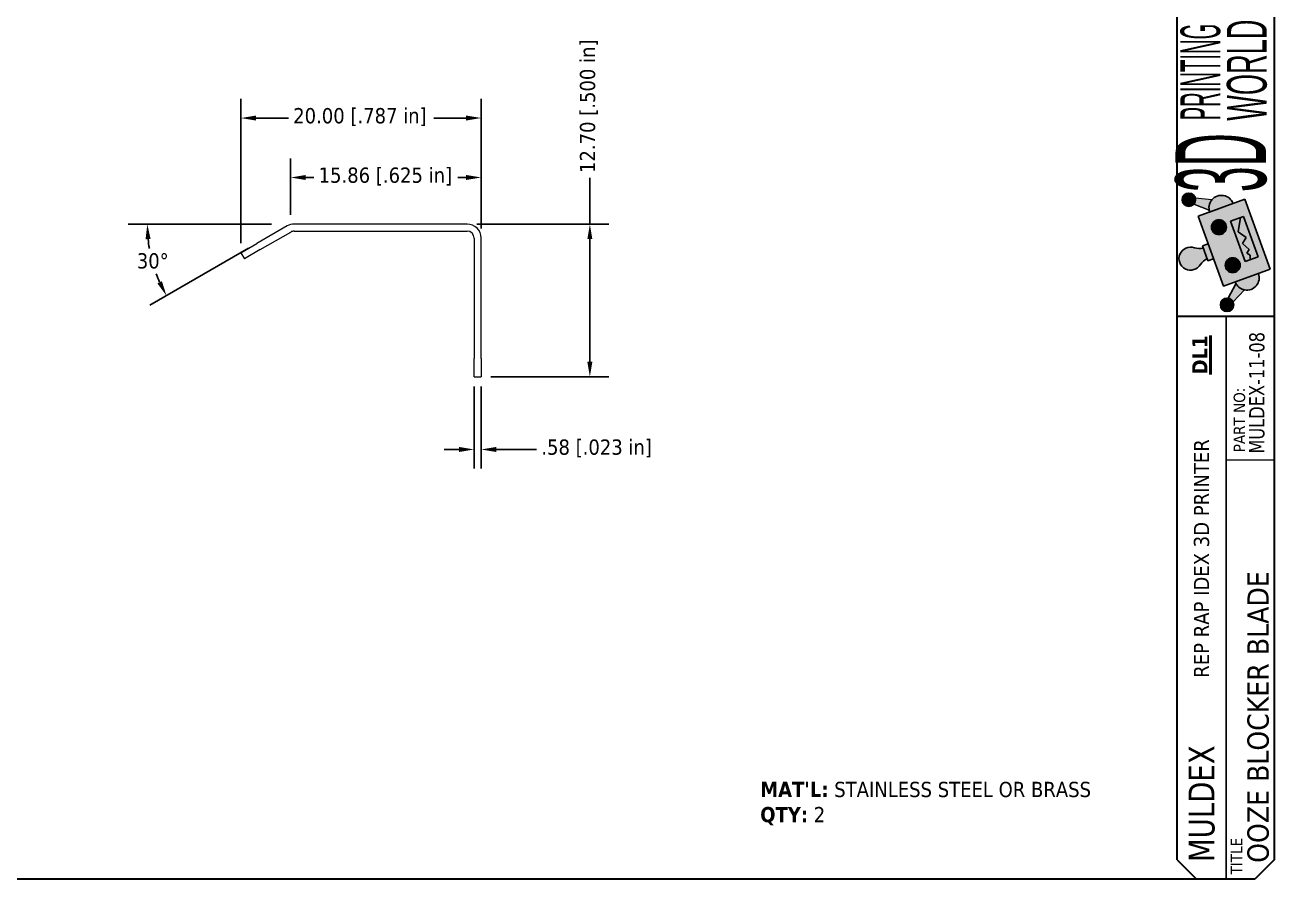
# Model space of a CAD drawing. Header units: inches. Extents: x 0.25 to 8.44, y 0.12 to 5.38.
# Drawn here: x 4.344 to 8.438, y 0.125 to 2.922 of the extents above; entities that cross this region are included whole.
import ezdxf

# ---------------------------------------------------------------- set-up
doc = ezdxf.new("R2010")
doc.units = ezdxf.units.IN
doc.header["$LTSCALE"] = 0.5
doc.header["$MEASUREMENT"] = 0
doc.layers.get('0').update_dxf_attribs({"lineweight": 25})
for name, color, linetype, lineweight in [('Dimension (ANSI)', 7, 'Continuous', 25), ('Hatch (ANSI)', 8, 'Continuous', 18), ('Symbol (ANSI)', 7, 'Continuous', 25), ('TITLE', 7, 'Continuous', 35), ('Title (ANSI)', 7, 'Continuous', 50), ('Title Text', 7, 'Continuous', 35), ('TITLE THIN', 7, 'Continuous', 25), ('Visible (ANSI)', 7, 'Continuous', 18)]:
    doc.layers.add(name, color=color, linetype=linetype, lineweight=lineweight)
doc.styles.add('Note Text (ANSI)', font='tahoma.ttf')
doc.styles.add('Text Style133', font='tahoma.ttf', dxfattribs={"width": 0.8999999761581421})
doc.styles.add('Text Style260', font='tahomabd.ttf', dxfattribs={"width": 0.8999999761581421})
doc.styles.add('Text Style71', font='tahoma.ttf')
doc.dimstyles.new('Default (ANSI)', dxfattribs={"dimscale": 0.5, "dimtxt": 0.1000000014901161, "dimasz": 0.09842519462108612, "dimexe": 0.125, "dimexo": 0.0625, "dimgap": 0.03149606299212598, "dimtad": 0, "dimtih": 1, "dimtoh": 1, "dimdec": 3, "dimrnd": 1e-08, "dimzin": 4, "dimdsep": 46, "dimtxsty": 'Note Text (ANSI)', "dimcen": 0.09, "dimdle": 0.3937007874015748, "dimclrd": 256, "dimclre": 256, "dimclrt": 256, "dimadec": 0, "dimazin": 1, "dimtfac": 1.200000047683716, "dimtofl": 0, "dimtmove": 0, "dimatfit": 3, "dimfxl": 0, "dimtolj": 1, "dimtzin": 4, "dimlwd": -1, "dimlwe": -1, "dimarcsym": 0})
doc.dimstyles.new('Default - mm [in] (ANSI)', dxfattribs={"dimscale": 0.5, "dimtxt": 0.1000000014901161, "dimasz": 0.09842519462108612, "dimexe": 0.125, "dimexo": 0.063, "dimgap": 0.03149606299212598, "dimtad": 0, "dimtoh": 1, "dimlfac": 25.4, "dimrnd": 1e-08, "dimzin": 4, "dimdsep": 46, "dimtxsty": 'Note Text (ANSI)', "dimcen": 0.09, "dimdle": 0.3937007874015748, "dimclrd": 256, "dimclre": 256, "dimclrt": 256, "dimadec": 1, "dimazin": 1, "dimtfac": 1.200000047683716, "dimtofl": 0, "dimtmove": 0, "dimatfit": 3, "dimfxl": 0, "dimtolj": 1, "dimtzin": 4, "dimlwd": -1, "dimlwe": -1, "dimarcsym": 0})

# ---------------------------------------------------------------- blocks, each defined once
blk = doc.blocks.new('Borders B-Size')
at = {"layer": 'TITLE'}
for p, q in [((16.875, 10.625), (16.875, 0.3750000000000016)), ((16.875, 0.3750000000000021), (16.75, 0.2500000000000021)), ((16.75, 0.2500000000000021), (0.6249999999999993, 0.25))]:
    blk.add_line(p, q, dxfattribs=at)
blk = doc.blocks.new('Title Blocks 3DPW')
at = {"layer": 'Hatch (ANSI)'}
h = blk.add_hatch(color=1, dxfattribs=at)
edge = h.paths.add_edge_path()
edge.add_arc((16.07116928812325, 4.736826005864963), 0.04390881593084733, 0, 360)
h = blk.add_hatch(color=1, dxfattribs=at)
edge = h.paths.add_edge_path()
edge.add_arc((16.2844687974179, 4.684091238952684), 0.08131262209382979, 19.99999999999659, 199.9999999999966)
edge.add_line((16.20805992645957, 4.656280684289962), (16.36087766837623, 4.711901793615398))
h = blk.add_hatch(color=1, dxfattribs=at)
edge = h.paths.add_edge_path()
edge.add_line((16.22135728745229, 4.735361891587832), (16.11374911073551, 4.747547144924953))
edge.add_arc((16.07116928812307, 4.73682600586502), 0.04390881593084733, -41.906600689566915, 14.132685650908513, ccw=False)
edge.add_line((16.10384774837997, 4.707498504237924), (16.20473686449058, 4.668136259057792))
edge.add_arc((16.2864696801587, 4.683596553872048), 0.0831821728063324, 141.5147691876351, 190.7113157737133, ccw=False)
for points in [[(16.60414987263619, 4.281259107896962), (16.43728653933456, 4.739712348278118), (16.13165105550127, 4.628470129627253), (16.2985143888029, 4.170016889246096)], [(16.42933941475884, 4.626251950689844), (16.34494828422678, 4.595536091140098), (16.44087099645197, 4.331990605288536), (16.52526212698404, 4.362706464838282)], [(16.19710147912807, 4.448646568618896), (16.16048932592362, 4.435320834640084), (16.19645181197166, 4.336514716275634), (16.23306396517611, 4.349840450254447)]]:
    blk.add_hatch(color=1, dxfattribs=at).paths.add_polyline_path(points)
h = blk.add_hatch(color=1, dxfattribs=at)
edge = h.paths.add_edge_path()
edge.add_arc((16.26831753599648, 4.556806110339328), 0.04878757325629731, 0, 360)
h = blk.add_hatch(color=1, dxfattribs=at)
edge = h.paths.add_edge_path()
edge.add_arc((16.14267535484472, 4.582090893914222), 0.1642514966295953, 257.6776180235324, 278.246366780819)
edge.add_line((16.16623392504392, 4.419537678273216), (16.19070721285135, 4.352297872642501))
edge.add_arc((16.27714749399113, 4.212631728063624), 0.1642514966295384, 121.7536332191748, 142.3223819764626)
edge.add_arc((16.08199969745246, 4.350805249759896), 0.07531078964894344, 70.10958165685128, 329.89041834315066, ccw=False)
h = blk.add_hatch(color=1, dxfattribs=at)
edge = h.paths.add_edge_path()
edge.add_arc((16.3589207418192, 4.307875848211184), 0.04878757325620475, 0, 360)
h = blk.add_hatch(color=1, dxfattribs=at)
edge = h.paths.add_edge_path()
edge.add_line((16.37999826317219, 4.186609523678034), (16.32801427989571, 4.09160602070098))
edge.add_arc((16.32183248167527, 4.048134541692332), 0.04390881593071746, 25.86731434900082, 81.9066006896428, ccw=False)
edge.add_line((16.36134193352588, 4.067291455089372), (16.43594204946795, 4.145795103390782))
edge.add_arc((16.45133213071954, 4.225637998571526), 0.08131262209382832, 208.6841299600188, 259.0897850786396, ccw=False)
h = blk.add_hatch(color=1, dxfattribs=at)
edge = h.paths.add_edge_path()
edge.add_arc((16.45133213071954, 4.225637998571525), 0.08131262209382834, 199.9999999999991, 379.9999999999991)
edge.add_line((16.52774100167785, 4.253448553234241), (16.37492325976121, 4.197827443908809))
h = blk.add_hatch(color=1, dxfattribs=at)
edge = h.paths.add_edge_path()
edge.add_arc((16.32183248167529, 4.048134541692375), 0.04390881593071747, 0, 360)
at = {"layer": 'TITLE'}
for p, q in [((15.99556226283551, 3.974009218613861), (15.99556226283552, 5.969860484856918)), ((15.99556226283551, 3.974009218613861), (16.62960035672963, 3.974009218613861)), ((15.99556226283553, 0.411509218613861), (15.99556226283551, 3.974009218613861)), ((15.99556226283553, 0.411509218613861), (16.12056226283552, 0.2865092186138612)), ((16.50460035672962, 0.2865092186138613), (16.12056226283552, 0.2865092186138612))]:
    blk.add_line(p, q, dxfattribs=at)
at = {"layer": 'Title (ANSI)', "lineweight": 18}
for p, q in [((16.20473686449058, 4.668136259057793), (16.10384774837997, 4.707498504237924)), ((16.22135728745229, 4.735361891587832), (16.11374911073551, 4.747547144924953)), ((16.20805992645957, 4.656280684289962), (16.36087766837622, 4.711901793615397)), ((16.23306396517611, 4.349840450254447), (16.19710147912807, 4.448646568618896)), ((16.19070721285135, 4.352297872642501), (16.16623392504392, 4.419537678273216)), ((16.37492325976121, 4.197827443908809), (16.52774100167785, 4.253448553234241)), ((16.31075124784156, 3.03199799928181), (16.62325124784156, 3.03199799928181))]:
    blk.add_line(p, q, dxfattribs=at)
at = {"layer": 'Title (ANSI)', "lineweight": 25}
for p, q in [((16.43728653933456, 4.739712348278118), (16.13165105550127, 4.628470129627253)), ((16.60414987263619, 4.281259107896962), (16.43728653933456, 4.739712348278118)), ((16.13165105550127, 4.628470129627253), (16.2985143888029, 4.170016889246096)), ((16.42933941475884, 4.626251950689844), (16.34494828422678, 4.595536091140098)), ((16.34494828422678, 4.595536091140098), (16.44087099645197, 4.331990605288536)), ((16.3948222063512, 4.527270644381609), (16.41042218640646, 4.619366642654762)), ((16.52526212698404, 4.362706464838282), (16.42933941475884, 4.626251950689844)), ((16.44707637540014, 4.490034838923044), (16.3948222063512, 4.527270644381609)), ((16.16048932592362, 4.435320834640084), (16.19710147912807, 4.448646568618896)), ((16.19645181197166, 4.336514716275634), (16.16048932592362, 4.435320834640084)), ((16.42330730515153, 4.449008478636783), (16.44707637540014, 4.490034838923044)), ((16.46567732066313, 4.409784611294619), (16.42330730515153, 4.449008478636783)), ((16.23306396517611, 4.349840450254447), (16.19645181197166, 4.336514716275634)), ((16.44087099645197, 4.331990605288536), (16.52526212698404, 4.362706464838282)), ((16.45170227678944, 4.385663129933261), (16.46567732066313, 4.409784611294619)), ((16.47377584616669, 4.372874566251167), (16.45170227678944, 4.385663129933261)), ((16.47287132171667, 4.343637771171725), (16.47377584616669, 4.372874566251167)), ((16.2985143888029, 4.170016889246096), (16.60414987263619, 4.281259107896962)), ((16.32801427989571, 4.09160602070098), (16.37999826317219, 4.186609523678034)), ((16.43594204946795, 4.145795103390782), (16.36134193352588, 4.067291455089372))]:
    blk.add_line(p, q, dxfattribs=at)
for centre, radius in [((16.07116928812325, 4.736826005864963), 0.04390881593084733), ((16.26831753599648, 4.556806110339328), 0.04878757325629731), ((16.3589207418192, 4.307875848211184), 0.04878757325620475), ((16.32183248167529, 4.048134541692375), 0.04390881593071747)]:
    blk.add_circle(centre, radius, dxfattribs=at)
for centre, radius, start, end in [((16.2844687974179, 4.684091238952684), 0.08131262209382978, 19.99999999999659, 200.0000000000028), ((16.08199969745246, 4.350805249759896), 0.07531078964894343, 70.10958165685129, 329.8904183431527), ((16.14267535484472, 4.582090893914222), 0.1642514966295952, 257.6776180235324, 278.246366780819), ((16.14267535484472, 4.582090893914096), 0.1642514966294677, 257.6776180235247, 278.2463667808274), ((16.27714749399113, 4.212631728063624), 0.1642514966295383, 121.7536332191738, 142.3223819764622), ((16.27714749399113, 4.212631728063633), 0.1642514966295541, 121.7536332191729, 142.3223819764631), ((16.45133213071954, 4.225637998571525), 0.08131262209382832, 199.9999999999987, 20.00000000000097)]:
    blk.add_arc(centre, radius, start, end, dxfattribs=at)
at = {"layer": 'Title (ANSI)', "lineweight": 18}
for centre, radius, start, end in [((16.07116928812307, 4.73682600586502), 0.04390881593084733, 318.0933993104331, 14.13268565090847), ((16.2864696801587, 4.683596553872048), 0.08318217280633239, 141.5147691876351, 190.7113157737133), ((16.45133213071954, 4.225637998571526), 0.08131262209382832, 208.6841299600179, 259.0897850786396), ((16.32183248167527, 4.048134541692332), 0.04390881593071747, 25.86731434900082, 81.9066006896464)]:
    blk.add_arc(centre, radius, start, end, dxfattribs=at)
at = {"layer": 'TITLE THIN'}
blk.add_line((16.3160416370931, 0.2865092186138611), (16.3160416370931, 3.974009218613861), dxfattribs=at)
at = {"layer": 'Visible (ANSI)', "lineweight": 18}
for p, q in [((16.10384774837997, 4.707498504237924), (16.20473686449058, 4.668136259057793)), ((16.22135728745229, 4.735361891587832), (16.11374911073551, 4.747547144924953)), ((16.13165105550127, 4.628470129627253), (16.2985143888029, 4.170016889246096)), ((16.16048932592362, 4.435320834640084), (16.19645181197166, 4.336514716275635))]:
    blk.add_line(p, q, dxfattribs=at)
at = {"layer": 'Visible (ANSI)', "lineweight": 25}
for p, q in [((16.43728653933456, 4.739712348278118), (16.13165105550127, 4.628470129627253)), ((16.60414987263619, 4.281259107896962), (16.43728653933456, 4.739712348278118)), ((16.34494828422678, 4.595536091140099), (16.42933941475884, 4.626251950689844)), ((16.44087099645198, 4.331990605288532), (16.34494828422678, 4.595536091140098)), ((16.3948222063512, 4.527270644381609), (16.41042218640646, 4.619366642654762)), ((16.42933941475884, 4.626251950689844), (16.52526212698404, 4.362706464838279)), ((16.44707637540014, 4.490034838923038), (16.39482220635121, 4.5272706443816)), ((16.19710147912807, 4.448646568618896), (16.16048932592362, 4.435320834640085)), ((16.42330730515153, 4.44900847863678), (16.44707637540014, 4.490034838923044)), ((16.46567732066313, 4.40978461129462), (16.42330730515154, 4.449008478636783)), ((16.19645181197166, 4.336514716275634), (16.23306396517611, 4.349840450254447)), ((16.52526212698404, 4.362706464838282), (16.44087099645197, 4.331990605288536)), ((16.45170227678944, 4.385663129933261), (16.46567732066313, 4.409784611294619)), ((16.4737758461667, 4.372874566251168), (16.45170227678944, 4.385663129933261)), ((16.47287132171667, 4.343637771171725), (16.47377584616669, 4.372874566251167)), ((16.14086534837718, 4.304889018287876), (16.14714861699705, 4.313025184649836)), ((16.2985143888029, 4.170016889246096), (16.60414987263619, 4.281259107896963)), ((16.37999826317219, 4.186609523678034), (16.32801427989571, 4.09160602070098)), ((16.36134193352588, 4.067291455089372), (16.43594204946795, 4.145795103390782))]:
    blk.add_line(p, q, dxfattribs=at)
for centre, radius in [((16.07116928812325, 4.736826005864963), 0.04390881593084733), ((16.26831753599648, 4.556806110339328), 0.04878757325629731), ((16.3589207418192, 4.307875848211184), 0.04878757325620475)]:
    blk.add_circle(centre, radius, dxfattribs=at)
at = {"layer": 'Visible (ANSI)', "lineweight": 18}
blk.add_circle((16.32183248167529, 4.048134541692375), 0.04390881593071747, dxfattribs=at)
at = {"layer": 'Visible (ANSI)', "lineweight": 25}
for centre, radius, start, end in [((16.28446879741791, 4.684091238952687), 0.08131262209383144, 19.9999999999975, 200.0000000000023), ((16.14267535484473, 4.582090893914163), 0.1642514966295343, 257.6776180235248, 278.2463667808191), ((16.27714749399113, 4.212631728063624), 0.1642514966295383, 121.7536332191738, 142.3223819764622), ((16.45133213071953, 4.225637998571525), 0.08131262209383101, 199.9999999999993, 19.99999999999937)]:
    blk.add_arc(centre, radius, start, end, dxfattribs=at)
at = {"layer": 'TITLE', "color": 7, "style": 'Text Style133', "width": 0.9}
blk.add_attdef('PART_NUMBER_001', (16.56668669123561, 3.073301468613359), '', height=0.1000000031914298, rotation=90, dxfattribs=at)
at = {"layer": 'TITLE', "color": 7, "style": 'Text Style71'}
blk.add_attdef('DESCRIPTION_001', (16.59502083967158, 0.3922569524536219), '', height=0.1399999997747226, rotation=89.99999999998299, dxfattribs=at)
at = {"layer": 'Title (ANSI)', "color": 156, "attachment_point": 1, "rotation": 90, "style": 'Note Text (ANSI)'}
for s, insert, char_height, width in [('\\fRavie|b0|i0;\\W0.51;\\H0.2610;WORLD', (16.32032026060453, 5.254130256618255), 0.2610000099722795, 2.760656313410054), ('\\fRavie|b0|i0;\\W0.38;\\H0.2610;PRINTING', (16.0163752699986, 5.256615040569998), 0.2610000099722795, 3.840913131700948), ('\\fRavie|b0|i0;\\W0.38;\\H0.5930;3D', (15.98375841229462, 4.787085645049777), 0.5929999933468075, 3.143674205359468)]:
    blk.add_mtext(s, dxfattribs=dict(at, insert=insert, char_height=char_height, width=width))
at = {"layer": 'Title (ANSI)', "char_height": 0.1000000031914298, "attachment_point": 1, "rotation": 90, "style": 'Note Text (ANSI)'}
for s, insert, width in [('\\fTahoma|b1|i0;\\H0.1000;\\LDL1', (16.09309585631992, 3.592187685372271), 0.7968435050454302), ('\\fTahoma|b0|i0;REP RAP IDEX 3D PRINTER', (16.10412690583796, 1.604858427684905), 2.56079622134258)]:
    blk.add_mtext(s, dxfattribs=dict(at, insert=insert, width=width))
at = {"layer": 'Title (ANSI)', "color": 7, "insert": (16.3460416370931, 0.3165092186138636), "char_height": 0.07500000239357234, "width": 0.7971682617928834, "attachment_point": 1, "rotation": 89.999999999983, "style": 'Note Text (ANSI)'}
blk.add_mtext('\\fTahoma|b0|i0;\\H0.0750;TITLE', dxfattribs=at)
at = {"layer": 'Title (ANSI)', "color": 7, "style": 'Text Style260', "width": 0.9}
blk.add_attdef('CUSTOMER_001', (16.23920807644805, 0.3972007583186815), '', height=0.1700000030787911, rotation=90, dxfattribs=at)
at = {"layer": 'Title Text', "insert": (16.36508623740057, 3.082428399671727), "char_height": 0.07500000239357234, "width": 0.853599556633775, "attachment_point": 1, "rotation": 90, "style": 'Note Text (ANSI)'}
blk.add_mtext('\\fTahoma|b0|i0;\\H0.0750;PART NO:', dxfattribs=at)
blk = doc.blocks.new('*D19')
at = {"layer": 'Defpoints', "color": 0}
for p in [(5.792921126010189, 2.27034192663233), (6.195164262841558, 2.27034192663233), (5.838921126010188, 1.770341926632348)]:
    blk.add_point(p, dxfattribs=at)
at = {"layer": 'Dimension (ANSI)'}
for p, q in [((6.195164262841558, 2.27034192663233), (6.195164262841558, 2.421832575727063)), ((5.824421126010189, 2.27034192663233), (6.257664262841558, 2.27034192663233)), ((6.195164262841559, 1.819554523942891), (6.195164262841558, 2.221129329321787)), ((5.870421126010188, 1.770341926632348), (6.257664262841559, 1.770341926632348))]:
    blk.add_line(p, q, dxfattribs=at)
for points in [[(6.186962163289802, 2.221129329321787), (6.203366362393315, 2.221129329321787), (6.195164262841558, 2.27034192663233)], [(6.186962163289802, 1.819554523942891), (6.203366362393316, 1.819554523942891), (6.195164262841559, 1.770341926632348)]]:
    blk.add_solid(points, dxfattribs=at)
at = {"layer": 'Dimension (ANSI)', "insert": (6.16245774812629, 2.437580607223124), "char_height": 0.05000000074505806, "attachment_point": 1, "rotation": 90, "style": 'Note Text (ANSI)'}
blk.add_mtext('\\A1;12.70 [.500 in]', dxfattribs=at)
blk = doc.blocks.new('*D20')
at = {"layer": 'Defpoints', "color": 0}
for p in [(5.815921126010187, 1.770341926632347), (5.838921126010186, 1.770341926632347), (5.815921126010187, 1.532115145125629)]:
    blk.add_point(p, dxfattribs=at)
at = {"layer": 'Dimension (ANSI)'}
for p, q in [((5.815921126010187, 1.738841926632347), (5.815921126010187, 1.469615145125629)), ((5.838921126010186, 1.738841926632347), (5.838921126010186, 1.469615145125629)), ((5.766708528699644, 1.532115145125629), (5.717495931389101, 1.532115145125629)), ((5.888133723320729, 1.532115145125629), (6.020281514772347, 1.532115145125629))]:
    blk.add_line(p, q, dxfattribs=at)
for points in [[(5.766708528699644, 1.540317244677386), (5.766708528699644, 1.523913045573872), (5.815921126010187, 1.532115145125629)], [(5.888133723320729, 1.540317244677386), (5.888133723320729, 1.523913045573872), (5.838921126010186, 1.532115145125629)]]:
    blk.add_solid(points, dxfattribs=at)
at = {"layer": 'Dimension (ANSI)', "insert": (6.03602954626841, 1.564821659840897), "char_height": 0.05000000074505806, "attachment_point": 1, "style": 'Note Text (ANSI)'}
blk.add_mtext('\\A1;.58 [.023 in]', dxfattribs=at)
blk = doc.blocks.new('*D21')
at = {"layer": 'Defpoints', "color": 0}
for p in [(5.051541362800609, 2.617673662682115), (5.838921126010187, 2.224341926632329), (5.051541362800609, 2.17659192663234)]:
    blk.add_point(p, dxfattribs=at)
at = {"layer": 'Dimension (ANSI)'}
for p, q in [((5.051541362800609, 2.20809192663234), (5.051541362800609, 2.680173662682115)), ((5.838921126010187, 2.255841926632329), (5.838921126010187, 2.680173662682115)), ((5.100753960111152, 2.617673662682115), (5.20703525938645, 2.617673662682115)), ((5.789708528699644, 2.617673662682115), (5.683427229424346, 2.617673662682115))]:
    blk.add_line(p, q, dxfattribs=at)
for points in [[(5.100753960111152, 2.625875762233873), (5.100753960111152, 2.609471563130358), (5.051541362800609, 2.617673662682115)], [(5.789708528699644, 2.625875762233873), (5.789708528699644, 2.609471563130358), (5.838921126010187, 2.617673662682115)]]:
    blk.add_solid(points, dxfattribs=at)
at = {"layer": 'Dimension (ANSI)', "insert": (5.222783290882512, 2.650380177397383), "char_height": 0.05000000074505806, "attachment_point": 1, "style": 'Note Text (ANSI)'}
blk.add_mtext('\\A1;20.00 [.787 in]', dxfattribs=at)
blk = doc.blocks.new('*D22')
at = {"layer": 'Defpoints', "color": 0}
for p in [(5.182671126010173, 2.270341926632329), (5.213921126010173, 2.270341926632328), (4.751777846826525, 2.188853597559169), (5.103502887027667, 2.206591926632336)]:
    blk.add_point(p, dxfattribs=at)
at = {"layer": 'Dimension (ANSI)'}
for p, q in [((5.151421126010173, 2.270341926632328), (4.682148541822954, 2.270341926632328)), ((5.076439593159403, 2.190966926632337), (4.753392559067939, 2.004455634538725))]:
    blk.add_line(p, q, dxfattribs=at)
for start, end in [(186.011362910379, 189.7743570333909), (200.3570675007025, 203.9886370896203)]:
    blk.add_arc((5.213921126010173, 2.270341926632329), 0.4692725841872183, start, end, dxfattribs=at)
for points in [[(4.73903818713482, 2.22076695218574), (4.755419819641181, 2.221627106040756), (4.744648541822954, 2.270341926632329)], [(4.792489936730484, 2.083279545620941), (4.777872949897007, 2.075833644457368), (4.807519146804467, 2.035705634538725)]]:
    blk.add_solid(points, dxfattribs=at)
at = {"layer": 'Dimension (ANSI)', "insert": (4.710235661945564, 2.174926211811993), "char_height": 0.05000000074505806, "attachment_point": 1, "style": 'Note Text (ANSI)'}
blk.add_mtext('\\A1;30°', dxfattribs=at)
blk = doc.blocks.new('*D23')
at = {"layer": 'Defpoints', "color": 0}
for p in [(5.214341112787302, 2.422969882908835), (5.214341112787302, 2.268774514641626), (5.838921126010187, 2.224341926632329)]:
    blk.add_point(p, dxfattribs=at)
at = {"layer": 'Dimension (ANSI)'}
for p, q in [((5.214341112787302, 2.300274514641626), (5.214341112787302, 2.485469882908835)), ((5.838921126010187, 2.255841926632329), (5.838921126010187, 2.485469882908835)), ((5.263553710097845, 2.422969882908835), (5.290399540037746, 2.422969882908835)), ((5.789708528699644, 2.422969882908835), (5.762862698759743, 2.422969882908835))]:
    blk.add_line(p, q, dxfattribs=at)
for points in [[(5.263553710097845, 2.431171982460592), (5.263553710097845, 2.414767783357078), (5.214341112787302, 2.422969882908835)], [(5.789708528699644, 2.431171982460592), (5.789708528699644, 2.414767783357078), (5.838921126010187, 2.422969882908835)]]:
    blk.add_solid(points, dxfattribs=at)
at = {"layer": 'Dimension (ANSI)', "insert": (5.306147571533809, 2.455676397624103), "char_height": 0.05000000074505806, "attachment_point": 1, "style": 'Note Text (ANSI)'}
blk.add_mtext('\\A1;15.86 [.625 in]', dxfattribs=at)

msp = doc.modelspace()

# ---------------------------------------------------------------- linework, layer by layer
at = {"layer": 'Visible (ANSI)'}
for p, q in [((5.203246788862018, 2.264179095206413), (5.103502887027672, 2.206591926632329)), ((5.792921126010187, 2.270341926632329), (5.226246788862018, 2.270341926632329)), ((5.11500288702767, 2.186673342345287), (5.214746788862018, 2.244260510919371)), ((5.226246788862018, 2.247341926632329), (5.792921126010187, 2.247341926632329)), ((5.815921126010187, 2.224341926632329), (5.815921126010187, 1.830341926632329)), ((5.838921126010186, 1.830341926632329), (5.838921126010187, 2.224341926632329)), ((5.051541362800605, 2.176591926632347), (5.103502887027672, 2.206591926632329)), ((5.051541362800605, 2.176591926632347), (5.063041362800604, 2.156673342345305)), ((5.11500288702767, 2.186673342345287), (5.063041362800604, 2.156673342345305)), ((5.815921126010187, 1.770341926632347), (5.815921126010187, 1.830341926632329)), ((5.838921126010186, 1.830341926632329), (5.838921126010186, 1.770341926632347)), ((5.815921126010187, 1.770341926632347), (5.838921126010186, 1.770341926632347))]:
    msp.add_line(p, q, dxfattribs=at)
for centre, radius, start, end in [((5.226246788862018, 2.224341926632329), 0.04599999999999992, 90, 120.0000000000001), ((5.792921126010187, 2.224341926632329), 0.04599999999999993, 0, 90), ((5.226246788862018, 2.224341926632329), 0.02299999999999993, 90, 120.0000000000006), ((5.792921126010187, 2.224341926632329), 0.02300000000000009, 0, 90)]:
    msp.add_arc(centre, radius, start, end, dxfattribs=at)

# ---------------------------------------------------------------- block references
at = {"xscale": 0.5, "yscale": 0.5, "zscale": 0.5}
msp.add_blockref('Borders B-Size', (0, 0), dxfattribs=at)
msp.add_blockref('Title Blocks 3DPW', (0.1226998216351878, -0.01825460930693053), dxfattribs=at).add_auto_attribs({'PART_NUMBER_001': 'MULDEX-11-08', 'DESCRIPTION_001': 'OOZE BLOCKER BLADE', 'CUSTOMER_001': 'MULDEX'})

# ---------------------------------------------------------------- texts
at = {"layer": 'Symbol (ANSI)', "insert": (6.75353799497886, 0.4433707112451834), "char_height": 0.0500000015957149, "width": 1.51750047586785, "attachment_point": 1, "line_spacing_factor": 0.9878842830657959, "style": 'Note Text (ANSI)'}
msp.add_mtext("\\fTahoma|b1|i0;\\H0.0500;MAT'L:\\fTahoma|b0|i0;\\H0.0500; STAINLESS STEEL OR BRASS\\P\\fTahoma|b1|i0;\\H0.0500;QTY:\\fTahoma|b0|i0;\\H0.0500; 2", dxfattribs=at)

# ---------------------------------------------------------------- dimensions: what is measured, and where the dimension line sits
at = {"layer": 'Dimension (ANSI)'}
for base, p2, angle, override, picture, middle in [((6.195164262841558, 2.27034192663233), (5.792921126010187, 2.270341926632329), 90, {"dimgap": 0.03149606299212598, "dimtoh": 0, "dimdec": 2, "dimlfac": 25.4, "dimtol": 0, "dimlim": 0, "dimtp": 0, "dimtm": -0, "dimtdec": 2, "dimatfit": 2}, '*D19', (6.195164262841558, 2.658064155088059)), ((5.815921126010187, 1.532115145125629), (5.815921126010187, 1.770341926632347), 180, {"dimgap": 0.03149606299212598, "dimtoh": 0, "dimdec": 2, "dimlfac": 25.4, "dimtol": 0, "dimlim": 0, "dimtp": 0, "dimtm": -0, "dimtdec": 2, "dimatfit": 1}, '*D20', (6.219575551847109, 1.532115145125629))]:
    dim = msp.add_linear_dim(base=base, p1=(5.838921126010186, 1.770341926632347), p2=p2, angle=angle, dimstyle='Default - mm [in] (ANSI)', override=override, dxfattribs=at)
    dim.commit()
    dim.dimension.update_dxf_attribs({"geometry": picture, "text_midpoint": middle, "dimtype": 160})
for base, p2, picture, middle in [((5.051541362800609, 2.617673662682115), (5.051541362800609, 2.17659192663234), '*D21', (5.445231244405398, 2.617673662682115)), ((5.214341112787302, 2.422969882908835), (5.214341112787302, 2.268774514641626), '*D23', (5.526631119398744, 2.422969882908835))]:
    dim = msp.add_linear_dim(base=base, p1=(5.838921126010187, 2.224341926632329), p2=p2, dimstyle='Default - mm [in] (ANSI)', override={"dimgap": 0.03149606299212598, "dimtoh": 0, "dimdec": 2, "dimlfac": 25.4, "dimtol": 0, "dimlim": 0, "dimtp": 0, "dimtm": -0, "dimtdec": 2, "dimatfit": 1}, dxfattribs=at)
    dim.commit()
    dim.dimension.update_dxf_attribs({"geometry": picture, "text_midpoint": middle, "dimtype": 160})
dim = msp.add_angular_dim_3p(base=(4.751777846826525, 2.188853597559169), center=(5.213921126010173, 2.270341926632329), p1=(5.182671126010173, 2.270341926632329), p2=(5.103502887027668, 2.206591926632336), dimstyle='Default (ANSI)', override={"dimgap": 0.03149606299212598, "dimadec": 0, "dimtol": 0, "dimlim": 0, "dimtp": 0, "dimtm": -0, "dimtdec": 0}, dxfattribs=at)
dim.commit()
dim.dimension.update_dxf_attribs({"geometry": '*D22', "text_midpoint": (4.760638617374329, 2.148885244500197), "dimtype": 165})

doc.saveas('drawing.dxf')
